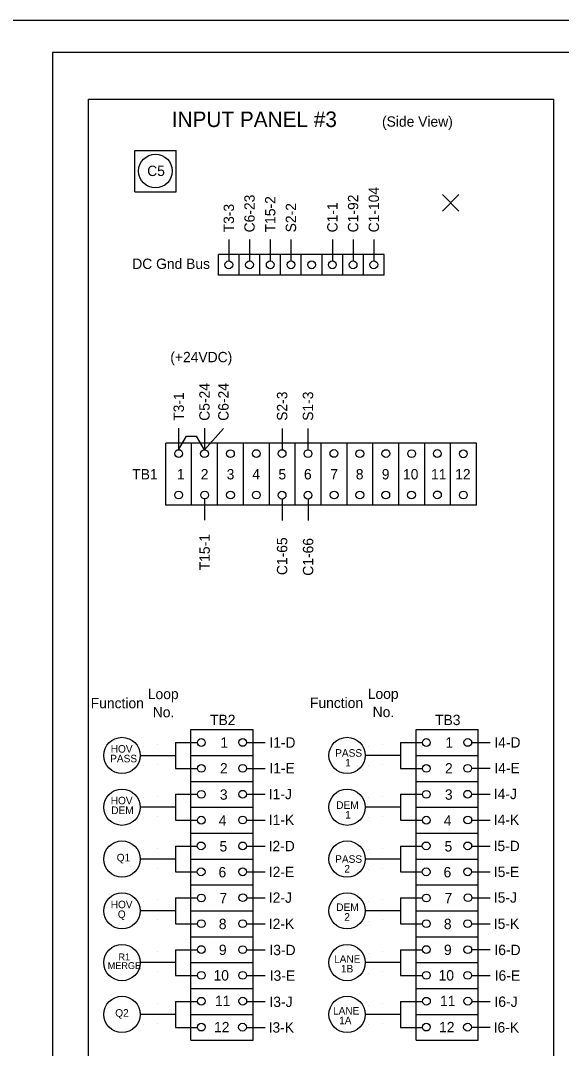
# Model space of a CAD drawing. Extents: x -13 to 8081, y -1113 to 1413.
# Drawn here: x 3312 to 3734, y 487 to 1291 of the extents above; entities that cross this region are included whole.
import ezdxf

# ---------------------------------------------------------------- set-up
doc = ezdxf.new("R2010")
doc.units = 0
for name, color, linetype in [('#plot_shape', 7, 'Continuous'), ('Level 1', 7, 'Continuous'), ('Level 2', 7, 'Continuous'), ('Level 8', 7, 'Continuous'), ('P_ODOT_PLAN_Border', 7, 'Continuous')]:
    doc.layers.add(name, color=color, linetype=linetype)

msp = doc.modelspace()

# ---------------------------------------------------------------- linework, layer by layer
at = {"layer": '#plot_shape'}
msp.add_lwpolyline([(4386.5, -408.85), (4386.5, 1291.15), (3286.5, 1291.15), (3286.5, -408.85)], close=True, dxfattribs=at)
at = {"layer": 'Level 1'}
for p, q in [((3364.65, -160.93), (3364.65, 1229.61)), ((3364.65, 1229.61), (3728.43, 1229.61)), ((3728.43, -160.93), (3728.43, 1229.61)), ((3400.78, 1157.27), (3400.78, 1189.67)), ((3400.78, 1189.67), (3433.18, 1189.67)), ((3433.18, 1157.27), (3433.18, 1189.67)), ((3400.78, 1157.27), (3433.18, 1157.27)), ((3474.34, 1119.85), (3474.34, 1103.21)), ((3490.54, 1119.85), (3490.54, 1103.21)), ((3506.74, 1119.85), (3506.74, 1103.21)), ((3522.94, 1119.85), (3522.94, 1103.21)), ((3555.34, 1119.85), (3555.34, 1103.21)), ((3571.54, 1119.85), (3571.54, 1103.21)), ((3587.74, 1119.85), (3587.74, 1103.21)), ((3466.24, 1092.08), (3466.24, 1108.28)), ((3595.84, 1108.28), (3466.24, 1108.28)), ((3482.44, 1092.08), (3482.44, 1108.28)), ((3498.64, 1092.08), (3498.64, 1108.28)), ((3514.84, 1092.08), (3514.84, 1108.28)), ((3531.04, 1092.08), (3531.04, 1108.28)), ((3547.24, 1092.08), (3547.24, 1108.28)), ((3563.44, 1092.08), (3563.44, 1108.28)), ((3579.64, 1092.08), (3579.64, 1108.28)), ((3595.84, 1092.08), (3595.84, 1108.28)), ((3595.84, 1092.08), (3466.24, 1092.08)), ((3435.1, 972.46), (3435.1, 955.83)), ((3435.1, 955.59), (3441.16, 966.08)), ((3441.16, 966.08), (3449.18, 966.08)), ((3455.3, 955.48), (3449.18, 966.08)), ((3455.3, 955.48), (3470.11, 972.18)), ((3516.02, 972.23), (3516.02, 955.59)), ((3536.25, 972.12), (3536.25, 955.48)), ((3425.04, 912.09), (3425.04, 960.69)), ((3668.04, 960.69), (3425.04, 960.69)), ((3445.29, 912.09), (3445.29, 960.69)), ((3465.54, 912.09), (3465.54, 960.69)), ((3485.79, 912.09), (3485.79, 960.69)), ((3506.04, 912.09), (3506.04, 960.69)), ((3526.29, 912.09), (3526.29, 960.69)), ((3546.54, 912.09), (3546.54, 960.69)), ((3566.79, 912.09), (3566.79, 960.69)), ((3587.04, 912.09), (3587.04, 960.69)), ((3607.29, 912.09), (3607.29, 960.69)), ((3627.54, 912.09), (3627.54, 960.69)), ((3647.79, 912.09), (3647.79, 960.69)), ((3668.04, 912.09), (3668.04, 960.69)), ((3455.43, 917.08), (3455.43, 900.44)), ((3516.02, 916.97), (3516.02, 900.33)), ((3536.33, 916.97), (3536.33, 900.33)), ((3668.04, 912.09), (3425.04, 912.09)), ((3444.78, 493.74), (3444.78, 736.74)), ((3444.78, 736.74), (3493.38, 736.74)), ((3493.38, 493.74), (3493.38, 736.74)), ((3620.76, 493.74), (3620.76, 736.74)), ((3620.76, 736.74), (3669.36, 736.74)), ((3669.36, 493.74), (3669.36, 736.74)), ((3432.63, 726.61), (3432.63, 706.36)), ((3432.63, 726.61), (3449.74, 726.61)), ((3488.3, 726.61), (3502.69, 726.61)), ((3608.61, 726.61), (3608.61, 706.36)), ((3608.61, 726.61), (3625.71, 726.61)), ((3664.25, 726.67), (3678.64, 726.67)), ((3405, 716.49), (3432.63, 716.49)), ((3444.78, 716.49), (3493.38, 716.49)), ((3608.61, 716.49), (3580.98, 716.49)), ((3620.76, 716.49), (3669.36, 716.49)), ((3432.63, 706.36), (3449.74, 706.36)), ((3488.3, 706.36), (3502.69, 706.36)), ((3608.61, 706.36), (3625.71, 706.36)), ((3664.25, 706.42), (3678.64, 706.42)), ((3444.78, 696.24), (3493.38, 696.24)), ((3620.76, 696.24), (3669.36, 696.24)), ((3432.63, 686.11), (3432.63, 665.86)), ((3432.63, 686.11), (3449.74, 686.11)), ((3488.3, 686.11), (3502.69, 686.11)), ((3608.61, 686.11), (3608.61, 665.86)), ((3608.61, 686.11), (3625.71, 686.11)), ((3664.25, 686.18), (3678.64, 686.18)), ((3416.03, 675.99), (3405, 675.99)), ((3432.63, 675.99), (3416.03, 675.99)), ((3444.78, 675.99), (3493.38, 675.99)), ((3608.61, 675.99), (3580.98, 675.99)), ((3620.76, 675.99), (3669.36, 675.99)), ((3432.63, 665.86), (3449.74, 665.86)), ((3488.3, 665.86), (3502.69, 665.86)), ((3608.61, 665.86), (3625.71, 665.86)), ((3664.25, 665.93), (3678.64, 665.93)), ((3444.78, 655.74), (3493.38, 655.74)), ((3620.76, 655.74), (3669.36, 655.74)), ((3432.63, 645.61), (3432.63, 625.36)), ((3432.63, 645.61), (3449.74, 645.61)), ((3488.3, 645.61), (3502.69, 645.61)), ((3608.61, 645.61), (3608.61, 625.36)), ((3608.61, 645.61), (3625.71, 645.61)), ((3664.25, 645.68), (3678.64, 645.68)), ((3416.03, 635.49), (3405, 635.49)), ((3432.63, 635.49), (3416.03, 635.49)), ((3444.78, 635.49), (3493.38, 635.49)), ((3608.61, 635.49), (3580.98, 635.49)), ((3620.76, 635.49), (3669.36, 635.49)), ((3432.63, 625.36), (3449.74, 625.36)), ((3488.3, 625.36), (3502.69, 625.36)), ((3608.61, 625.36), (3625.71, 625.36)), ((3664.25, 625.43), (3678.64, 625.43)), ((3444.78, 615.24), (3493.38, 615.24)), ((3620.76, 615.24), (3669.36, 615.24)), ((3432.63, 605.11), (3432.63, 584.86)), ((3432.63, 605.11), (3449.74, 605.11)), ((3488.3, 605.11), (3502.69, 605.11)), ((3608.61, 605.11), (3608.61, 584.86)), ((3608.61, 605.11), (3625.71, 605.11)), ((3664.25, 605.18), (3678.64, 605.18)), ((3416.03, 594.99), (3405, 594.99)), ((3432.63, 594.99), (3416.03, 594.99)), ((3444.78, 594.99), (3493.38, 594.99)), ((3608.61, 594.99), (3580.98, 594.99)), ((3620.76, 594.99), (3669.36, 594.99)), ((3432.63, 584.86), (3449.74, 584.86)), ((3488.3, 584.86), (3502.69, 584.86)), ((3608.61, 584.86), (3625.71, 584.86)), ((3664.25, 584.93), (3678.64, 584.93)), ((3444.78, 574.74), (3493.38, 574.74)), ((3620.76, 574.74), (3669.36, 574.74)), ((3432.63, 564.61), (3432.63, 544.36)), ((3432.63, 564.61), (3449.74, 564.61)), ((3488.3, 564.61), (3502.69, 564.61)), ((3608.61, 564.61), (3608.61, 544.36)), ((3608.61, 564.61), (3625.71, 564.61)), ((3664.25, 564.68), (3678.64, 564.68)), ((3416.03, 554.49), (3405, 554.49)), ((3432.63, 554.49), (3416.03, 554.49)), ((3444.78, 554.49), (3493.38, 554.49)), ((3608.61, 554.49), (3580.98, 554.49)), ((3620.76, 554.49), (3669.36, 554.49)), ((3432.63, 544.36), (3449.74, 544.36)), ((3488.3, 544.36), (3502.69, 544.36)), ((3608.61, 544.36), (3625.71, 544.36)), ((3664.25, 544.43), (3678.64, 544.43)), ((3444.78, 534.24), (3493.38, 534.24)), ((3620.76, 534.24), (3669.36, 534.24)), ((3432.63, 524.11), (3432.63, 503.86)), ((3432.63, 524.11), (3449.74, 524.11)), ((3488.3, 524.11), (3502.69, 524.11)), ((3608.61, 524.11), (3608.61, 503.86)), ((3608.61, 524.11), (3625.71, 524.11)), ((3664.25, 524.18), (3678.64, 524.18)), ((3416.03, 513.99), (3405, 513.99)), ((3432.63, 513.99), (3416.03, 513.99)), ((3444.78, 513.99), (3493.38, 513.99)), ((3608.61, 513.99), (3580.98, 513.99)), ((3620.76, 513.99), (3669.36, 513.99)), ((3432.63, 503.86), (3449.74, 503.86)), ((3488.3, 503.86), (3502.69, 503.86)), ((3608.61, 503.86), (3625.71, 503.86)), ((3664.25, 503.93), (3678.64, 503.93)), ((3444.78, 493.74), (3493.38, 493.74)), ((3620.76, 493.74), (3669.36, 493.74))]:
    msp.add_line(p, q, dxfattribs=at)
for centre, radius in [((3416.98, 1173.47), 13.16), ((3474.34, 1100.18), 3.04), ((3490.54, 1100.18), 3.04), ((3506.74, 1100.18), 3.04), ((3522.94, 1100.18), 3.04), ((3539.14, 1100.18), 3.04), ((3555.34, 1100.18), 3.04), ((3571.54, 1100.18), 3.04), ((3587.74, 1100.18), 3.04), ((3435.1, 952.55), 3.04), ((3455.3, 952.44), 3.04), ((3475.62, 952.44), 3.04), ((3495.82, 952.55), 3.04), ((3516.02, 952.55), 3.04), ((3536.25, 952.44), 3.04), ((3556.53, 952.67), 3.04), ((3576.84, 952.44), 3.04), ((3597.15, 952.55), 3.04), ((3617.28, 952.48), 3.04), ((3637.41, 952.59), 3.04), ((3657.79, 952.37), 3.04), ((3435.18, 920.12), 3.04), ((3455.43, 920.12), 3.04), ((3475.68, 920.12), 3.04), ((3495.93, 920.12), 3.04), ((3516.02, 920.01), 3.04), ((3536.33, 920.01), 3.04), ((3556.75, 920.12), 3.04), ((3576.84, 920.12), 3.04), ((3597.08, 920.12), 3.04), ((3617.2, 920.12), 3.04), ((3637.48, 920.23), 3.04), ((3657.72, 920.12), 3.04), ((3390.82, 716.49), 14.17), ((3452.8, 726.6), 3.04), ((3485.24, 726.67), 3.04), ((3566.8, 716.49), 14.17), ((3628.78, 726.6), 3.04), ((3661.21, 726.67), 3.04), ((3452.8, 706.35), 3.04), ((3485.12, 706.47), 3.04), ((3628.78, 706.35), 3.04), ((3661.1, 706.47), 3.04), ((3390.82, 675.99), 14.17), ((3452.8, 686.1), 3.04), ((3485.12, 686.16), 3.04), ((3566.8, 675.99), 14.17), ((3628.78, 686.1), 3.04), ((3661.1, 686.16), 3.04), ((3452.8, 665.85), 3.04), ((3485.24, 665.96), 3.04), ((3628.78, 665.85), 3.04), ((3661.21, 665.96), 3.04), ((3390.82, 635.49), 14.17), ((3452.69, 645.76), 3.04), ((3485.24, 645.76), 3.04), ((3566.8, 635.49), 14.17), ((3628.67, 645.76), 3.04), ((3661.21, 645.76), 3.04), ((3452.69, 625.45), 3.04), ((3485.12, 625.52), 3.04), ((3628.67, 625.45), 3.04), ((3661.1, 625.52), 3.04), ((3390.82, 594.99), 14.17), ((3452.8, 605.02), 3.04), ((3485.35, 605.25), 3.04), ((3566.8, 594.99), 14.17), ((3628.78, 605.02), 3.04), ((3661.33, 605.25), 3.04), ((3452.8, 584.94), 3.04), ((3485.12, 584.94), 3.04), ((3628.78, 584.94), 3.04), ((3661.1, 584.94), 3.04), ((3390.82, 554.49), 14.17), ((3452.8, 564.7), 3.04), ((3485.24, 564.62), 3.04), ((3566.8, 554.49), 14.17), ((3628.78, 564.7), 3.04), ((3661.21, 564.62), 3.04), ((3452.8, 544.57), 3.04), ((3485.16, 544.5), 3.04), ((3628.78, 544.57), 3.04), ((3661.14, 544.5), 3.04), ((3390.82, 513.99), 14.17), ((3452.92, 524.3), 3.04), ((3485.27, 524.37), 3.04), ((3566.8, 513.99), 14.17), ((3628.89, 524.3), 3.04), ((3661.25, 524.37), 3.04), ((3452.8, 504.06), 3.04), ((3485.05, 503.98), 3.04), ((3628.78, 504.06), 3.04), ((3661.03, 503.98), 3.04)]:
    msp.add_circle(centre, radius, dxfattribs=at)
at = {"layer": 'Level 2'}
for p, q in [((3641.44, 1155.07), (3654.31, 1142.2)), ((3641.44, 1142.2), (3654.31, 1155.07)), ((3407.56, 723.81), (3407.56, 723.81)), ((3418.81, 724.97), (3418.81, 724.97)), ((3583.53, 723.81), (3583.53, 723.81)), ((3594.79, 724.97), (3594.79, 724.97)), ((3407.56, 708.28), (3407.56, 708.28)), ((3418.81, 709.43), (3418.81, 709.43)), ((3583.53, 708.28), (3583.53, 708.28)), ((3594.79, 709.43), (3594.79, 709.43)), ((3407.56, 683.31), (3407.56, 683.31)), ((3418.81, 684.47), (3418.81, 684.47)), ((3583.53, 683.31), (3583.53, 683.31)), ((3594.79, 684.47), (3594.79, 684.47)), ((3407.56, 667.78), (3407.56, 667.78)), ((3418.81, 668.93), (3418.81, 668.93)), ((3583.53, 667.78), (3583.53, 667.78)), ((3594.79, 668.93), (3594.79, 668.93)), ((3418.81, 643.97), (3418.81, 643.97)), ((3594.79, 643.97), (3594.79, 643.97)), ((3407.56, 642.81), (3407.56, 642.81)), ((3583.53, 642.81), (3583.53, 642.81)), ((3407.56, 627.28), (3407.56, 627.28)), ((3418.81, 628.43), (3418.81, 628.43)), ((3583.53, 627.28), (3583.53, 627.28)), ((3594.79, 628.43), (3594.79, 628.43)), ((3418.81, 603.47), (3418.81, 603.47)), ((3594.79, 603.47), (3594.79, 603.47)), ((3407.56, 602.31), (3407.56, 602.31)), ((3583.53, 602.31), (3583.53, 602.31)), ((3407.56, 586.78), (3407.56, 586.78)), ((3418.81, 587.93), (3418.81, 587.93)), ((3583.53, 586.78), (3583.53, 586.78)), ((3594.79, 587.93), (3594.79, 587.93)), ((3418.81, 562.97), (3418.81, 562.97)), ((3594.79, 562.97), (3594.79, 562.97)), ((3407.56, 561.81), (3407.56, 561.81)), ((3583.53, 561.81), (3583.53, 561.81)), ((3418.81, 547.43), (3418.81, 547.43)), ((3594.79, 547.43), (3594.79, 547.43)), ((3407.56, 546.28), (3407.56, 546.28)), ((3583.53, 546.28), (3583.53, 546.28)), ((3418.81, 522.47), (3418.81, 522.47)), ((3594.79, 522.47), (3594.79, 522.47)), ((3407.56, 521.31), (3407.56, 521.31)), ((3583.53, 521.31), (3583.53, 521.31)), ((3418.81, 506.93), (3418.81, 506.93)), ((3594.79, 506.93), (3594.79, 506.93)), ((3407.56, 505.78), (3407.56, 505.78)), ((3583.53, 505.78), (3583.53, 505.78))]:
    msp.add_line(p, q, dxfattribs=at)
at = {"layer": 'Level 8'}
msp.add_line((3455.3, 972.35), (3455.3, 955.71), dxfattribs=at)
at = {"layer": 'P_ODOT_PLAN_Border'}
msp.add_lwpolyline([(4336.5, -333.85), (4336.5, 1266.15), (3336.5, 1266.15), (3336.5, -333.85)], close=True, dxfattribs=at)

# ---------------------------------------------------------------- texts
at = {"layer": 'Level 1'}
for s, height, p in [('INPUT PANEL #3', 12.1499, (3429.74, 1207.89)), ('(Side View)', 8.0999, (3594.14, 1208.13)), ('C5', 8.1, (3410.51, 1169.58)), ('DC Gnd Bus', 8.1, (3398.84, 1096.9)), ('(+24VDC)', 8.1, (3428.6, 1023.96)), ('TB1', 8.1, (3398.84, 932.34)), ('1', 8.1, (3433.77, 932.34)), ('2', 8.1, (3452.41, 932.34)), ('3', 8.1, (3472.68, 932.34)), ('4', 8.1, (3492.66, 932.34)), ('5', 8.1, (3513.14, 932.34)), ('6', 8.1, (3533.11, 932.34)), ('7', 8.1, (3553.73, 932.34)), ('8', 8.1, (3573.65, 932.34)), ('9', 8.1, (3593.97, 932.34)), ('10', 8.1, (3610.54, 932.34)), ('11', 8.1, (3632.52, 932.34)), ('12', 8.1, (3651.35, 932.34)), ('Loop', 8.1, (3411.01, 760.52)), ('Loop', 8.1, (3583, 760.7)), ('Function', 8.1, (3366.37, 753.38)), ('Function', 8.1, (3537.82, 753.57)), ('No.', 8.1, (3414.88, 746.27)), ('TB2', 8.1, (3459.7, 740.22)), ('No.', 8.1, (3586.86, 746.45)), ('TB3', 8.1, (3635.64, 740.22)), ('1', 8.1, (3467.77, 722.59)), ('I1-D', 8.1, (3506.03, 722.56)), ('1', 8.1, (3643.75, 722.59)), ('I4-D', 8.1, (3681.98, 722.62)), ('2', 8.1, (3467.42, 702.39)), ('I1-E', 8.1, (3506.03, 702.51)), ('2', 8.1, (3643.4, 702.39)), ('I4-E', 8.1, (3681.98, 702.57)), ('3', 8.1, (3467.34, 681.85)), ('I1-J', 8.1, (3505.62, 682.27)), ('3', 8.1, (3643.31, 681.85)), ('I4-J', 8.1, (3681.57, 682.34)), ('4', 8.1, (3466.51, 661.65)), ('I1-K', 8.1, (3505.65, 662.07)), ('4', 8.1, (3642.49, 661.65)), ('I4-K', 8.1, (3681.6, 662.14)), ('5', 8.1, (3467.08, 641.37)), ('I2-D', 8.1, (3505.47, 641.61)), ('5', 8.1, (3643.06, 641.37)), ('I5-D', 8.1, (3681.42, 641.67)), ('6', 8.1, (3466.3, 621.17)), ('I2-E', 8.1, (3505.65, 621.33)), ('6', 8.1, (3642.28, 621.17)), ('I5-E', 8.1, (3681.6, 621.4)), ('7', 8.1, (3467.06, 600.86)), ('I2-J', 8.1, (3505.65, 601.28)), ('7', 8.1, (3643.04, 600.86)), ('I5-J', 8.1, (3681.6, 601.35)), ('8', 8.1, (3466.53, 580.66)), ('I2-K', 8.1, (3505.65, 580.78)), ('8', 8.1, (3642.51, 580.66)), ('I5-K', 8.1, (3681.6, 580.85)), ('9', 8.1, (3466.6, 560.46)), ('I3-D', 8.1, (3506.1, 560.32)), ('9', 8.1, (3642.57, 560.46)), ('I6-D', 8.1, (3682.05, 560.39)), ('10', 8.1, (3462.4, 540.49)), ('I3-E', 8.1, (3506.33, 540.27)), ('10', 8.1, (3638.38, 540.49)), ('I6-E', 8.1, (3682.28, 540.34)), ('11', 8.1, (3463.57, 520.51)), ('I3-J', 8.1, (3506.14, 519.81)), ('11', 8.1, (3639.55, 520.51)), ('I6-J', 8.1, (3682.09, 519.87)), ('12', 8.1, (3462.81, 500.01)), ('I3-K', 8.1, (3505.47, 499.76)), ('12', 8.1, (3638.78, 500.01)), ('I6-K', 8.1, (3681.42, 499.82))]:
    msp.add_text(s, height=height, dxfattribs=at).set_placement(p)
for s, p in [('C1-104', (3591.79, 1125.53)), ('C6-23', (3494.59, 1125.53)), ('T15-2', (3510.79, 1125.53)), ('C1-92', (3575.59, 1125.53)), ('T3-3', (3478.39, 1125.53)), ('S2-2', (3526.99, 1125.53)), ('C1-1', (3559.39, 1125.53)), ('C6-24', (3474.16, 978.18)), ('T3-1', (3439.23, 978.18)), ('S2-3', (3520.07, 978.18)), ('S1-3', (3540.3, 978.18)), ('T15-1', (3459.48, 861.27)), ('C1-65', (3520.07, 857.52)), ('C1-66', (3540.38, 857))]:
    msp.add_text(s, height=8.1, rotation=90, dxfattribs=at).set_placement(p)
at = {"layer": 'Level 2'}
for s, height, p in [('HOV', 5.905, (3381.99, 718.69)), ('HOV', 5.905, (3381.99, 718.69)), ('PASS', 5.905, (3381.55, 711.1)), ('PASS', 5.905, (3381.55, 711.1)), ('PASS', 5.905, (3557.5, 715.5)), ('1', 5.9, (3565.31, 707.91)), ('HOV', 5.905, (3381.99, 678.27)), ('DEM', 5.905, (3382.41, 670.68)), ('DEM', 5.905, (3558.36, 674.72)), ('1', 5.9, (3565.31, 667.12)), ('Q1', 5.905, (3386.67, 633.69)), ('PASS', 5.905, (3557.52, 632.53)), ('2', 5.9, (3564.69, 624.94)), ('HOV', 5.905, (3381.99, 596.99)), ('Q', 5.9, (3387.55, 589.4)), ('DEM', 5.905, (3558.36, 594.87)), ('2', 5.9, (3564.66, 587.27)), ('MERGE', 5.314, (3379.66, 549.51)), ('R1', 5.314, (3388.07, 556.35)), ('LANE', 5.905, (3556.64, 554.37)), ('1B', 5.905, (3562.01, 546.77)), ('Q2', 5.905, (3385.54, 512.19)), ('LANE', 5.905, (3555.83, 513.87)), ('1A', 5.905, (3560.6, 506.28))]:
    msp.add_text(s, height=height, dxfattribs=at).set_placement(p)
at = {"layer": 'Level 8'}
msp.add_text('C5-24', height=8.1, rotation=90, dxfattribs=at).set_placement((3459.35, 978.18))

doc.saveas('drawing.dxf')
